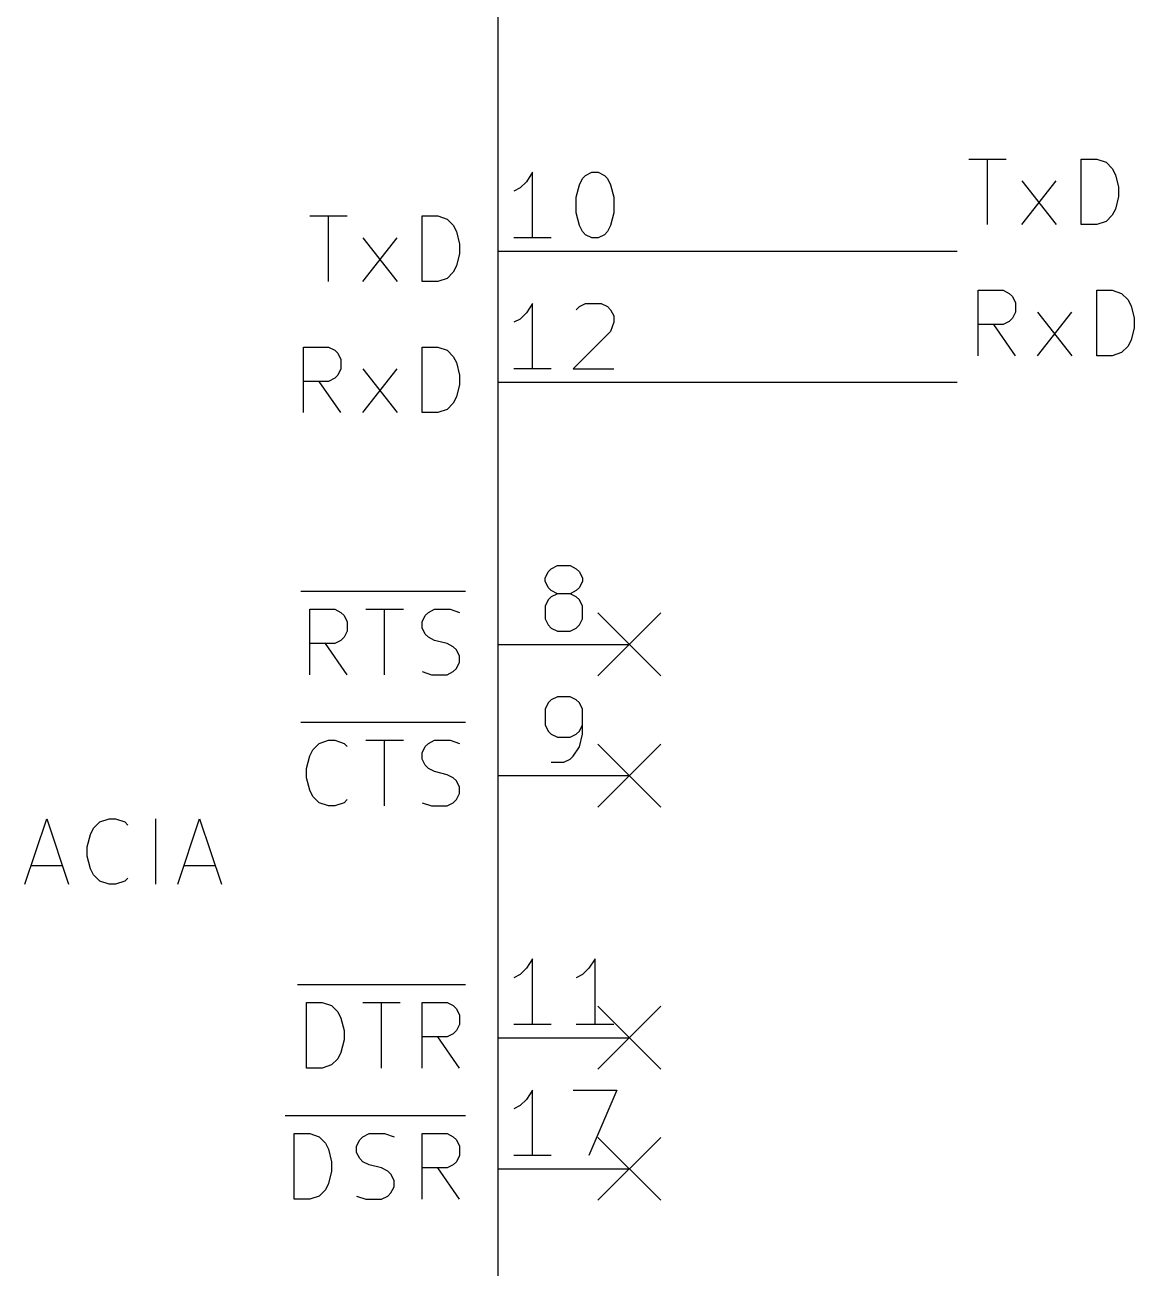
# Model space of a CAD drawing. Header units: millimetres. Extents: x 10 to 287, y -200 to -10.
# Drawn here: x 117.83 to 139.32, y -155.59 to -131.51 of the extents above; entities that cross this region are included whole.
import ezdxf

# ---------------------------------------------------------------- set-up
doc = ezdxf.new("R2010")
doc.units = ezdxf.units.MM
for name, color, linetype in [('BLUE', 174, 'CONTINUOUS'), ('GREENSIXTYFIVE', 129, 'CONTINUOUS'), ('LIGHTBLUE', 172, 'CONTINUOUS'), ('LIGHTGREEN', 92, 'CONTINUOUS'), ('LIGHTRED', 12, 'CONTINUOUS'), ('RED', 14, 'CONTINUOUS'), ('REDSIX', 19, 'CONTINUOUS'), ('WHITE', 250, 'CONTINUOUS')]:
    doc.layers.add(name, color=color, linetype=linetype)

msp = doc.modelspace()

# ---------------------------------------------------------------- linework, layer by layer
at = {"layer": 'BLUE', "linetype": 'CONTINUOUS'}
for p, q in [((128.9304, -142.9004), (130.1496, -144.1196)), ((130.1496, -142.9004), (128.9304, -144.1196)), ((128.9304, -145.4404), (130.1496, -146.6596)), ((130.1496, -145.4404), (128.9304, -146.6596)), ((128.9304, -150.5204), (130.1496, -151.7396)), ((130.1496, -150.5204), (128.9304, -151.7396)), ((128.9304, -153.0604), (130.1496, -154.2796)), ((130.1496, -153.0604), (128.9304, -154.2796))]:
    msp.add_line(p, q, dxfattribs=at)
at = {"layer": 'GREENSIXTYFIVE', "linetype": 'CONTINUOUS'}
for p, q in [((123.3472, -135.2075), (124.0729, -135.2075)), ((123.3472, -135.2075), (124.0729, -135.2075)), ((123.7101, -136.4775), (123.7101, -135.2075)), ((123.7101, -136.4775), (123.7101, -135.2075)), ((125.5243, -136.4775), (125.5243, -135.2075)), ((125.5243, -135.2075), (125.8267, -135.2075)), ((125.5243, -136.4775), (125.5243, -135.2075)), ((125.5243, -135.2075), (125.8267, -135.2075)), ((125.8267, -135.2075), (126.0081, -135.268)), ((125.8267, -135.2075), (126.0081, -135.268)), ((126.0081, -135.268), (126.1291, -135.389)), ((126.0081, -135.268), (126.1291, -135.389)), ((126.1291, -135.389), (126.1896, -135.5099)), ((126.1291, -135.389), (126.1896, -135.5099)), ((126.1896, -135.5099), (126.25, -135.7518)), ((126.1896, -135.5099), (126.25, -135.7518)), ((124.3753, -136.4775), (125.0405, -135.6309)), ((124.3753, -135.6309), (125.0405, -136.4775)), ((124.3753, -136.4775), (125.0405, -135.6309)), ((124.3753, -135.6309), (125.0405, -136.4775)), ((126.25, -135.7518), (126.25, -135.9332)), ((126.25, -135.7518), (126.25, -135.9332)), ((126.25, -135.9332), (126.1896, -136.1751)), ((126.25, -135.9332), (126.1896, -136.1751)), ((126.1291, -136.2961), (126.0081, -136.4171)), ((126.1291, -136.2961), (126.0081, -136.4171)), ((126.1896, -136.1751), (126.1291, -136.2961)), ((126.1896, -136.1751), (126.1291, -136.2961)), ((125.8267, -136.4775), (125.5243, -136.4775)), ((125.8267, -136.4775), (125.5243, -136.4775)), ((126.0081, -136.4171), (125.8267, -136.4775)), ((126.0081, -136.4171), (125.8267, -136.4775)), ((123.2262, -139.0175), (123.2262, -137.7475)), ((123.2262, -137.7475), (123.71, -137.7475)), ((123.2262, -139.0175), (123.2262, -137.7475)), ((123.2262, -137.7475), (123.71, -137.7475)), ((123.71, -137.7475), (123.831, -137.808)), ((123.71, -137.7475), (123.831, -137.808)), ((125.5243, -139.0175), (125.5243, -137.7475)), ((125.5243, -137.7475), (125.8267, -137.7475)), ((125.5243, -139.0175), (125.5243, -137.7475)), ((125.5243, -137.7475), (125.8267, -137.7475)), ((125.8267, -137.7475), (126.0081, -137.808)), ((125.8267, -137.7475), (126.0081, -137.808)), ((123.831, -137.808), (123.8915, -137.8685)), ((123.831, -137.808), (123.8915, -137.8685)), ((123.8915, -137.8685), (123.9519, -137.9894)), ((123.8915, -137.8685), (123.9519, -137.9894)), ((123.9519, -137.9894), (123.9519, -138.1709)), ((123.9519, -137.9894), (123.9519, -138.1709)), ((126.0081, -137.808), (126.1291, -137.929)), ((126.0081, -137.808), (126.1291, -137.929)), ((126.1291, -137.929), (126.1896, -138.0499)), ((126.1291, -137.929), (126.1896, -138.0499)), ((123.9519, -138.1709), (123.8915, -138.2918)), ((123.9519, -138.1709), (123.8915, -138.2918)), ((124.3753, -139.0175), (125.0405, -138.1709)), ((124.3753, -138.1709), (125.0405, -139.0175)), ((124.3753, -139.0175), (125.0405, -138.1709)), ((124.3753, -138.1709), (125.0405, -139.0175)), ((126.1896, -138.0499), (126.25, -138.2918)), ((126.1896, -138.0499), (126.25, -138.2918)), ((123.71, -138.4128), (123.2262, -138.4128)), ((123.71, -138.4128), (123.2262, -138.4128)), ((123.9519, -139.0175), (123.5286, -138.4128)), ((123.9519, -139.0175), (123.5286, -138.4128)), ((123.831, -138.3523), (123.71, -138.4128)), ((123.831, -138.3523), (123.71, -138.4128)), ((123.8915, -138.2918), (123.831, -138.3523)), ((123.8915, -138.2918), (123.831, -138.3523)), ((126.25, -138.4732), (126.1896, -138.7151)), ((126.25, -138.4732), (126.1896, -138.7151)), ((126.25, -138.2918), (126.25, -138.4732)), ((126.25, -138.2918), (126.25, -138.4732)), ((126.1896, -138.7151), (126.1291, -138.8361)), ((126.1896, -138.7151), (126.1291, -138.8361)), ((126.0081, -138.9571), (125.8267, -139.0175)), ((126.0081, -138.9571), (125.8267, -139.0175)), ((126.1291, -138.8361), (126.0081, -138.9571)), ((126.1291, -138.8361), (126.0081, -138.9571)), ((125.8267, -139.0175), (125.5243, -139.0175)), ((125.8267, -139.0175), (125.5243, -139.0175)), ((123.1719, -142.475), (126.365, -142.475)), ((123.1719, -142.475), (126.365, -142.475)), ((123.3472, -144.0975), (123.3472, -142.8275)), ((123.3472, -142.8275), (123.831, -142.8275)), ((123.3472, -144.0975), (123.3472, -142.8275)), ((123.3472, -142.8275), (123.831, -142.8275)), ((123.831, -142.8275), (123.952, -142.888)), ((123.831, -142.8275), (123.952, -142.888)), ((124.4358, -142.8275), (125.1615, -142.8275)), ((124.4358, -142.8275), (125.1615, -142.8275)), ((124.7987, -144.0975), (124.7987, -142.8275)), ((124.7987, -144.0975), (124.7987, -142.8275)), ((125.6453, -142.888), (125.7663, -142.8275)), ((125.6453, -142.888), (125.7663, -142.8275)), ((125.7663, -142.8275), (126.0686, -142.8275)), ((125.7663, -142.8275), (126.0686, -142.8275)), ((126.0686, -142.8275), (126.2501, -142.888)), ((126.0686, -142.8275), (126.2501, -142.888)), ((123.952, -142.888), (124.0125, -142.9485)), ((123.952, -142.888), (124.0125, -142.9485)), ((124.0125, -142.9485), (124.0729, -143.0694)), ((124.0125, -142.9485), (124.0729, -143.0694)), ((124.0729, -143.0694), (124.0729, -143.2509)), ((124.0729, -143.0694), (124.0729, -143.2509)), ((125.5244, -143.0694), (125.5848, -142.9485)), ((125.5244, -143.0694), (125.5848, -142.9485)), ((125.5244, -143.1904), (125.5244, -143.0694)), ((125.5244, -143.1904), (125.5244, -143.0694)), ((125.5848, -142.9485), (125.6453, -142.888)), ((125.5848, -142.9485), (125.6453, -142.888)), ((124.0729, -143.2509), (124.0125, -143.3718)), ((124.0729, -143.2509), (124.0125, -143.3718)), ((125.5848, -143.3113), (125.5244, -143.1904)), ((125.5848, -143.3113), (125.5244, -143.1904)), ((125.6453, -143.3718), (125.5848, -143.3113)), ((125.6453, -143.3718), (125.5848, -143.3113)), ((123.831, -143.4928), (123.3472, -143.4928)), ((123.831, -143.4928), (123.3472, -143.4928)), ((124.0729, -144.0975), (123.6496, -143.4928)), ((124.0729, -144.0975), (123.6496, -143.4928)), ((123.952, -143.4323), (123.831, -143.4928)), ((123.952, -143.4323), (123.831, -143.4928)), ((124.0125, -143.3718), (123.952, -143.4323)), ((124.0125, -143.3718), (123.952, -143.4323)), ((125.7663, -143.4323), (125.6453, -143.3718)), ((125.7663, -143.4323), (125.6453, -143.3718)), ((126.0082, -143.4928), (125.7663, -143.4323)), ((126.0082, -143.4928), (125.7663, -143.4323)), ((126.1291, -143.5532), (126.0082, -143.4928)), ((126.1291, -143.5532), (126.0082, -143.4928)), ((126.1896, -143.6137), (126.1291, -143.5532)), ((126.1896, -143.6137), (126.1291, -143.5532)), ((126.2501, -143.7347), (126.1896, -143.6137)), ((126.2501, -143.7347), (126.1896, -143.6137)), ((126.2501, -143.8556), (126.2501, -143.7347)), ((126.2501, -143.8556), (126.2501, -143.7347)), ((125.5244, -144.0371), (125.7058, -144.0975)), ((125.5244, -144.0371), (125.7058, -144.0975)), ((126.0082, -144.0975), (126.1291, -144.0371)), ((126.0082, -144.0975), (126.1291, -144.0371)), ((126.1291, -144.0371), (126.1896, -143.9766)), ((126.1291, -144.0371), (126.1896, -143.9766)), ((126.1896, -143.9766), (126.2501, -143.8556)), ((126.1896, -143.9766), (126.2501, -143.8556)), ((125.7058, -144.0975), (126.0082, -144.0975)), ((125.7058, -144.0975), (126.0082, -144.0975)), ((123.1719, -145.015), (126.365, -145.015)), ((123.1719, -145.015), (126.365, -145.015)), ((123.4077, -145.549), (123.5287, -145.428)), ((123.4077, -145.549), (123.5287, -145.428)), ((123.5287, -145.428), (123.7101, -145.3675)), ((123.5287, -145.428), (123.7101, -145.3675)), ((123.7101, -145.3675), (123.831, -145.3675)), ((123.7101, -145.3675), (123.831, -145.3675)), ((123.831, -145.3675), (124.0125, -145.428)), ((123.831, -145.3675), (124.0125, -145.428)), ((124.0125, -145.428), (124.0729, -145.4885)), ((124.0125, -145.428), (124.0729, -145.4885)), ((124.4358, -145.3675), (125.1615, -145.3675)), ((124.4358, -145.3675), (125.1615, -145.3675)), ((124.7987, -146.6375), (124.7987, -145.3675)), ((124.7987, -146.6375), (124.7987, -145.3675)), ((125.5848, -145.4885), (125.6453, -145.428)), ((125.5848, -145.4885), (125.6453, -145.428)), ((125.6453, -145.428), (125.7663, -145.3675)), ((125.6453, -145.428), (125.7663, -145.3675)), ((125.7663, -145.3675), (126.0686, -145.3675)), ((125.7663, -145.3675), (126.0686, -145.3675)), ((126.0686, -145.3675), (126.2501, -145.428)), ((126.0686, -145.3675), (126.2501, -145.428)), ((123.2868, -145.9118), (123.3472, -145.6699)), ((123.2868, -145.9118), (123.3472, -145.6699)), ((123.3472, -145.6699), (123.4077, -145.549)), ((123.3472, -145.6699), (123.4077, -145.549)), ((125.5244, -145.6094), (125.5848, -145.4885)), ((125.5244, -145.6094), (125.5848, -145.4885)), ((125.5244, -145.7304), (125.5244, -145.6094)), ((125.5244, -145.7304), (125.5244, -145.6094)), ((123.2868, -146.0932), (123.2868, -145.9118)), ((123.2868, -146.0932), (123.2868, -145.9118)), ((125.5848, -145.8513), (125.5244, -145.7304)), ((125.5848, -145.8513), (125.5244, -145.7304)), ((125.6453, -145.9118), (125.5848, -145.8513)), ((125.6453, -145.9118), (125.5848, -145.8513)), ((125.7663, -145.9723), (125.6453, -145.9118)), ((125.7663, -145.9723), (125.6453, -145.9118)), ((123.3472, -146.3351), (123.2868, -146.0932)), ((123.3472, -146.3351), (123.2868, -146.0932)), ((126.0082, -146.0328), (125.7663, -145.9723)), ((126.0082, -146.0328), (125.7663, -145.9723)), ((126.1291, -146.0932), (126.0082, -146.0328)), ((126.1291, -146.0932), (126.0082, -146.0328)), ((126.1896, -146.1537), (126.1291, -146.0932)), ((126.1896, -146.1537), (126.1291, -146.0932)), ((126.2501, -146.2747), (126.1896, -146.1537)), ((126.2501, -146.2747), (126.1896, -146.1537)), ((123.4077, -146.4561), (123.3472, -146.3351)), ((123.4077, -146.4561), (123.3472, -146.3351)), ((126.1896, -146.5166), (126.2501, -146.3956)), ((126.1896, -146.5166), (126.2501, -146.3956)), ((126.2501, -146.3956), (126.2501, -146.2747)), ((126.2501, -146.3956), (126.2501, -146.2747)), ((123.5287, -146.5771), (123.4077, -146.4561)), ((123.5287, -146.5771), (123.4077, -146.4561)), ((123.7101, -146.6375), (123.5287, -146.5771)), ((123.7101, -146.6375), (123.5287, -146.5771)), ((123.831, -146.6375), (123.7101, -146.6375)), ((123.831, -146.6375), (123.7101, -146.6375)), ((124.0125, -146.5771), (123.831, -146.6375)), ((124.0125, -146.5771), (123.831, -146.6375)), ((124.0729, -146.5166), (124.0125, -146.5771)), ((124.0729, -146.5166), (124.0125, -146.5771)), ((125.5244, -146.5771), (125.7058, -146.6375)), ((125.5244, -146.5771), (125.7058, -146.6375)), ((125.7058, -146.6375), (126.0082, -146.6375)), ((125.7058, -146.6375), (126.0082, -146.6375)), ((126.0082, -146.6375), (126.1291, -146.5771)), ((126.0082, -146.6375), (126.1291, -146.5771)), ((126.1291, -146.5771), (126.1896, -146.5166)), ((126.1291, -146.5771), (126.1896, -146.5166)), ((123.1114, -150.095), (126.365, -150.095)), ((123.1114, -150.095), (126.365, -150.095)), ((123.2867, -151.7175), (123.2867, -150.4475)), ((123.2867, -150.4475), (123.5891, -150.4475)), ((123.2867, -151.7175), (123.2867, -150.4475)), ((123.2867, -150.4475), (123.5891, -150.4475)), ((123.5891, -150.4475), (123.7705, -150.508)), ((123.5891, -150.4475), (123.7705, -150.508)), ((123.7705, -150.508), (123.8915, -150.629)), ((123.7705, -150.508), (123.8915, -150.629)), ((124.3753, -150.4475), (125.101, -150.4475)), ((124.3753, -150.4475), (125.101, -150.4475)), ((124.7382, -151.7175), (124.7382, -150.4475)), ((124.7382, -151.7175), (124.7382, -150.4475)), ((125.5243, -151.7175), (125.5243, -150.4475)), ((125.5243, -150.4475), (126.0081, -150.4475)), ((125.5243, -151.7175), (125.5243, -150.4475)), ((125.5243, -150.4475), (126.0081, -150.4475)), ((126.0081, -150.4475), (126.1291, -150.508)), ((126.0081, -150.4475), (126.1291, -150.508)), ((126.1291, -150.508), (126.1896, -150.5685)), ((126.1291, -150.508), (126.1896, -150.5685)), ((123.8915, -150.629), (123.952, -150.7499)), ((123.8915, -150.629), (123.952, -150.7499)), ((123.952, -150.7499), (124.0124, -150.9918)), ((123.952, -150.7499), (124.0124, -150.9918)), ((126.1896, -150.5685), (126.25, -150.6894)), ((126.1896, -150.5685), (126.25, -150.6894)), ((126.25, -150.6894), (126.25, -150.8709)), ((126.25, -150.6894), (126.25, -150.8709)), ((124.0124, -150.9918), (124.0124, -151.1732)), ((124.0124, -150.9918), (124.0124, -151.1732)), ((126.1896, -150.9918), (126.1291, -151.0523)), ((126.1896, -150.9918), (126.1291, -151.0523)), ((126.25, -150.8709), (126.1896, -150.9918)), ((126.25, -150.8709), (126.1896, -150.9918)), ((124.0124, -151.1732), (123.952, -151.4151)), ((124.0124, -151.1732), (123.952, -151.4151)), ((126.0081, -151.1128), (125.5243, -151.1128)), ((126.0081, -151.1128), (125.5243, -151.1128)), ((126.25, -151.7175), (125.8267, -151.1128)), ((126.25, -151.7175), (125.8267, -151.1128)), ((126.1291, -151.0523), (126.0081, -151.1128)), ((126.1291, -151.0523), (126.0081, -151.1128)), ((123.952, -151.4151), (123.8915, -151.5361)), ((123.952, -151.4151), (123.8915, -151.5361)), ((123.5891, -151.7175), (123.2867, -151.7175)), ((123.5891, -151.7175), (123.2867, -151.7175)), ((123.7705, -151.6571), (123.5891, -151.7175)), ((123.7705, -151.6571), (123.5891, -151.7175)), ((123.8915, -151.5361), (123.7705, -151.6571)), ((123.8915, -151.5361), (123.7705, -151.6571)), ((122.8695, -152.635), (126.365, -152.635)), ((122.8695, -152.635), (126.365, -152.635)), ((123.0448, -154.2575), (123.0448, -152.9875)), ((123.0448, -152.9875), (123.3472, -152.9875)), ((123.0448, -154.2575), (123.0448, -152.9875)), ((123.0448, -152.9875), (123.3472, -152.9875)), ((123.3472, -152.9875), (123.5286, -153.048)), ((123.3472, -152.9875), (123.5286, -153.048)), ((123.5286, -153.048), (123.6496, -153.169)), ((123.5286, -153.048), (123.6496, -153.169)), ((123.6496, -153.169), (123.7101, -153.2899)), ((123.6496, -153.169), (123.7101, -153.2899)), ((124.2544, -153.2294), (124.3148, -153.1085)), ((124.2544, -153.2294), (124.3148, -153.1085)), ((124.3148, -153.1085), (124.3753, -153.048)), ((124.3148, -153.1085), (124.3753, -153.048)), ((124.3753, -153.048), (124.4963, -152.9875)), ((124.3753, -153.048), (124.4963, -152.9875)), ((124.4963, -152.9875), (124.7986, -152.9875)), ((124.4963, -152.9875), (124.7986, -152.9875)), ((124.7986, -152.9875), (124.9801, -153.048)), ((124.7986, -152.9875), (124.9801, -153.048)), ((125.5243, -154.2575), (125.5243, -152.9875)), ((125.5243, -152.9875), (126.0081, -152.9875)), ((125.5243, -154.2575), (125.5243, -152.9875)), ((125.5243, -152.9875), (126.0081, -152.9875)), ((126.0081, -152.9875), (126.1291, -153.048)), ((126.0081, -152.9875), (126.1291, -153.048)), ((126.1291, -153.048), (126.1896, -153.1085)), ((126.1291, -153.048), (126.1896, -153.1085)), ((126.1896, -153.1085), (126.25, -153.2294)), ((126.1896, -153.1085), (126.25, -153.2294)), ((123.7101, -153.2899), (123.7705, -153.5318)), ((123.7101, -153.2899), (123.7705, -153.5318)), ((124.2544, -153.3504), (124.2544, -153.2294)), ((124.2544, -153.3504), (124.2544, -153.2294)), ((124.3148, -153.4713), (124.2544, -153.3504)), ((124.3148, -153.4713), (124.2544, -153.3504)), ((126.25, -153.4109), (126.1896, -153.5318)), ((126.25, -153.4109), (126.1896, -153.5318)), ((126.25, -153.2294), (126.25, -153.4109)), ((126.25, -153.2294), (126.25, -153.4109)), ((123.7705, -153.5318), (123.7705, -153.7132)), ((123.7705, -153.5318), (123.7705, -153.7132)), ((124.3753, -153.5318), (124.3148, -153.4713)), ((124.3753, -153.5318), (124.3148, -153.4713)), ((124.4963, -153.5923), (124.3753, -153.5318)), ((124.4963, -153.5923), (124.3753, -153.5318)), ((124.7382, -153.6528), (124.4963, -153.5923)), ((124.7382, -153.6528), (124.4963, -153.5923)), ((124.8591, -153.7132), (124.7382, -153.6528)), ((124.8591, -153.7132), (124.7382, -153.6528)), ((126.0081, -153.6528), (125.5243, -153.6528)), ((126.0081, -153.6528), (125.5243, -153.6528)), ((126.25, -154.2575), (125.8267, -153.6528)), ((126.25, -154.2575), (125.8267, -153.6528)), ((126.1291, -153.5923), (126.0081, -153.6528)), ((126.1291, -153.5923), (126.0081, -153.6528)), ((126.1896, -153.5318), (126.1291, -153.5923)), ((126.1896, -153.5318), (126.1291, -153.5923)), ((123.7705, -153.7132), (123.7101, -153.9551)), ((123.7705, -153.7132), (123.7101, -153.9551)), ((124.9196, -153.7737), (124.8591, -153.7132)), ((124.9196, -153.7737), (124.8591, -153.7132)), ((124.9801, -153.8947), (124.9196, -153.7737)), ((124.9801, -153.8947), (124.9196, -153.7737)), ((124.9801, -154.0156), (124.9801, -153.8947)), ((124.9801, -154.0156), (124.9801, -153.8947)), ((123.6496, -154.0761), (123.5286, -154.1971)), ((123.6496, -154.0761), (123.5286, -154.1971)), ((123.7101, -153.9551), (123.6496, -154.0761)), ((123.7101, -153.9551), (123.6496, -154.0761)), ((124.8591, -154.1971), (124.9196, -154.1366)), ((124.8591, -154.1971), (124.9196, -154.1366)), ((124.9196, -154.1366), (124.9801, -154.0156)), ((124.9196, -154.1366), (124.9801, -154.0156)), ((123.3472, -154.2575), (123.0448, -154.2575)), ((123.3472, -154.2575), (123.0448, -154.2575)), ((123.5286, -154.1971), (123.3472, -154.2575)), ((123.5286, -154.1971), (123.3472, -154.2575)), ((124.2544, -154.1971), (124.4358, -154.2575)), ((124.2544, -154.1971), (124.4358, -154.2575)), ((124.4358, -154.2575), (124.7382, -154.2575)), ((124.4358, -154.2575), (124.7382, -154.2575)), ((124.7382, -154.2575), (124.8591, -154.1971)), ((124.7382, -154.2575), (124.8591, -154.1971))]:
    msp.add_line(p, q, dxfattribs=at)
at = {"layer": 'LIGHTBLUE', "linetype": 'CONTINUOUS'}
for p, q in [((117.8273, -148.1572), (118.2506, -146.8872)), ((118.2506, -146.8872), (118.674, -148.1572)), ((119.2788, -146.9477), (119.4602, -146.8872)), ((119.4602, -146.8872), (119.5811, -146.8872)), ((119.5811, -146.8872), (119.7626, -146.9477)), ((120.3673, -148.1572), (120.3673, -146.8872)), ((120.7907, -148.1572), (121.214, -146.8872)), ((121.214, -146.8872), (121.6374, -148.1572)), ((119.0973, -147.1896), (119.1578, -147.0687)), ((119.1578, -147.0687), (119.2788, -146.9477)), ((119.7626, -146.9477), (119.823, -147.0082)), ((119.0369, -147.4315), (119.0973, -147.1896)), ((119.0369, -147.6129), (119.0369, -147.4315)), ((119.0973, -147.8548), (119.0369, -147.6129)), ((117.9483, -147.7944), (118.553, -147.7944)), ((119.1578, -147.9758), (119.0973, -147.8548)), ((120.9117, -147.7944), (121.5164, -147.7944)), ((119.2788, -148.0968), (119.1578, -147.9758)), ((119.4602, -148.1572), (119.2788, -148.0968)), ((119.7626, -148.0968), (119.5811, -148.1572)), ((119.823, -148.0363), (119.7626, -148.0968)), ((119.5811, -148.1572), (119.4602, -148.1572))]:
    msp.add_line(p, q, dxfattribs=at)
at = {"layer": 'LIGHTGREEN', "linetype": 'CONTINUOUS'}
for p, q in [((129.54, -135.89), (135.89, -135.89)), ((129.54, -138.43), (135.89, -138.43))]:
    msp.add_line(p, q, dxfattribs=at)
at = {"layer": 'LIGHTRED', "linetype": 'CONTINUOUS'}
for p, q in [((127.6652, -134.3629), (127.5443, -134.5444)), ((127.6652, -134.3629), (127.5443, -134.5444)), ((127.6652, -135.6329), (127.6652, -134.3629)), ((127.6652, -135.6329), (127.6652, -134.3629)), ((128.6933, -134.4234), (128.8142, -134.3629)), ((128.6933, -134.4234), (128.8142, -134.3629)), ((128.8142, -134.3629), (128.9352, -134.3629)), ((128.8142, -134.3629), (128.9352, -134.3629)), ((128.9352, -134.3629), (129.0561, -134.4234)), ((128.9352, -134.3629), (129.0561, -134.4234)), ((127.5443, -134.5444), (127.4233, -134.6653)), ((127.5443, -134.5444), (127.4233, -134.6653)), ((128.5119, -134.8467), (128.5723, -134.6048)), ((128.5119, -134.8467), (128.5723, -134.6048)), ((128.5723, -134.6048), (128.6328, -134.4839)), ((128.5723, -134.6048), (128.6328, -134.4839)), ((128.6328, -134.4839), (128.6933, -134.4234)), ((128.6328, -134.4839), (128.6933, -134.4234)), ((129.0561, -134.4234), (129.1166, -134.4839)), ((129.0561, -134.4234), (129.1166, -134.4839)), ((129.1166, -134.4839), (129.1771, -134.6048)), ((129.1166, -134.4839), (129.1771, -134.6048)), ((129.1771, -134.6048), (129.2376, -134.8467)), ((129.1771, -134.6048), (129.2376, -134.8467)), ((127.4233, -134.6653), (127.3024, -134.7258)), ((127.4233, -134.6653), (127.3024, -134.7258)), ((128.5119, -135.1491), (128.5119, -134.8467)), ((128.5119, -135.1491), (128.5119, -134.8467)), ((129.2376, -134.8467), (129.2376, -135.1491)), ((129.2376, -134.8467), (129.2376, -135.1491)), ((128.5723, -135.391), (128.5119, -135.1491)), ((128.5723, -135.391), (128.5119, -135.1491)), ((129.2376, -135.1491), (129.1771, -135.391)), ((129.2376, -135.1491), (129.1771, -135.391)), ((128.6328, -135.512), (128.5723, -135.391)), ((128.6328, -135.512), (128.5723, -135.391)), ((128.6933, -135.5725), (128.6328, -135.512)), ((128.6933, -135.5725), (128.6328, -135.512)), ((128.8142, -135.6329), (128.6933, -135.5725)), ((128.8142, -135.6329), (128.6933, -135.5725)), ((129.0561, -135.5725), (128.9352, -135.6329)), ((129.0561, -135.5725), (128.9352, -135.6329)), ((129.1166, -135.512), (129.0561, -135.5725)), ((129.1166, -135.512), (129.0561, -135.5725)), ((129.1771, -135.391), (129.1166, -135.512)), ((129.1771, -135.391), (129.1166, -135.512)), ((128.0281, -135.6329), (127.3024, -135.6329)), ((128.0281, -135.6329), (127.3024, -135.6329)), ((128.9352, -135.6329), (128.8142, -135.6329)), ((128.9352, -135.6329), (128.8142, -135.6329)), ((127.6652, -136.9029), (127.5443, -137.0844)), ((127.6652, -136.9029), (127.5443, -137.0844)), ((127.6652, -138.1729), (127.6652, -136.9029)), ((127.6652, -138.1729), (127.6652, -136.9029)), ((128.5119, -137.0239), (128.5723, -136.9634)), ((128.5119, -137.0239), (128.5723, -136.9634)), ((128.5723, -136.9634), (128.6933, -136.9029)), ((128.5723, -136.9634), (128.6933, -136.9029)), ((128.6933, -136.9029), (128.9957, -136.9029)), ((128.6933, -136.9029), (128.9957, -136.9029)), ((128.9957, -136.9029), (129.1166, -136.9634)), ((128.9957, -136.9029), (129.1166, -136.9634)), ((129.1166, -136.9634), (129.1771, -137.0239)), ((129.1166, -136.9634), (129.1771, -137.0239)), ((129.1771, -137.0239), (129.2376, -137.1448)), ((129.1771, -137.0239), (129.2376, -137.1448)), ((127.4233, -137.2053), (127.3024, -137.2658)), ((127.4233, -137.2053), (127.3024, -137.2658)), ((127.5443, -137.0844), (127.4233, -137.2053)), ((127.5443, -137.0844), (127.4233, -137.2053)), ((129.2376, -137.2658), (129.1771, -137.4472)), ((129.2376, -137.2658), (129.1771, -137.4472)), ((129.2376, -137.1448), (129.2376, -137.2658)), ((129.2376, -137.1448), (129.2376, -137.2658)), ((129.1771, -137.4472), (128.4514, -138.1729)), ((129.1771, -137.4472), (128.4514, -138.1729)), ((128.0281, -138.1729), (127.3024, -138.1729)), ((128.0281, -138.1729), (127.3024, -138.1729)), ((128.4514, -138.1729), (129.2376, -138.1729)), ((128.4514, -138.1729), (129.2376, -138.1729)), ((127.9072, -142.2248), (127.9676, -142.1039)), ((127.9072, -142.2248), (127.9676, -142.1039)), ((127.9676, -142.1039), (128.0281, -142.0434)), ((127.9676, -142.1039), (128.0281, -142.0434)), ((128.0281, -142.0434), (128.1491, -141.9829)), ((128.0281, -142.0434), (128.1491, -141.9829)), ((128.1491, -141.9829), (128.391, -141.9829)), ((128.1491, -141.9829), (128.391, -141.9829)), ((128.391, -141.9829), (128.5119, -142.0434)), ((128.391, -141.9829), (128.5119, -142.0434)), ((128.5119, -142.0434), (128.5724, -142.1039)), ((128.5119, -142.0434), (128.5724, -142.1039)), ((128.5724, -142.1039), (128.6329, -142.2248)), ((128.5724, -142.1039), (128.6329, -142.2248)), ((127.9072, -142.2853), (127.9072, -142.2248)), ((127.9072, -142.2853), (127.9072, -142.2248)), ((127.9676, -142.4063), (127.9072, -142.2853)), ((127.9676, -142.4063), (127.9072, -142.2853)), ((128.6329, -142.2853), (128.5724, -142.4063)), ((128.6329, -142.2853), (128.5724, -142.4063)), ((128.6329, -142.2248), (128.6329, -142.2853)), ((128.6329, -142.2248), (128.6329, -142.2853)), ((128.0281, -142.4667), (127.9676, -142.4063)), ((128.0281, -142.4667), (127.9676, -142.4063)), ((128.0281, -142.5877), (127.9676, -142.6482)), ((128.0281, -142.5877), (127.9676, -142.6482)), ((128.1491, -142.5272), (128.0281, -142.4667)), ((128.1491, -142.5272), (128.0281, -142.4667)), ((128.1491, -142.5272), (128.0281, -142.5877)), ((128.1491, -142.5272), (128.0281, -142.5877)), ((128.391, -142.5272), (128.1491, -142.5272)), ((128.391, -142.5272), (128.1491, -142.5272)), ((128.5119, -142.4667), (128.391, -142.5272)), ((128.5119, -142.4667), (128.391, -142.5272)), ((128.5119, -142.5877), (128.391, -142.5272)), ((128.5119, -142.5877), (128.391, -142.5272)), ((128.5724, -142.4063), (128.5119, -142.4667)), ((128.5724, -142.4063), (128.5119, -142.4667)), ((128.5724, -142.6482), (128.5119, -142.5877)), ((128.5724, -142.6482), (128.5119, -142.5877)), ((127.9676, -142.6482), (127.9072, -142.7691)), ((127.9676, -142.6482), (127.9072, -142.7691)), ((127.9072, -142.7691), (127.9072, -143.011)), ((127.9072, -142.7691), (127.9072, -143.011)), ((128.6329, -142.7691), (128.5724, -142.6482)), ((128.6329, -142.7691), (128.5724, -142.6482)), ((128.6329, -143.011), (128.6329, -142.7691)), ((128.6329, -143.011), (128.6329, -142.7691)), ((127.9072, -143.011), (127.9676, -143.132)), ((127.9072, -143.011), (127.9676, -143.132)), ((128.5724, -143.132), (128.6329, -143.011)), ((128.5724, -143.132), (128.6329, -143.011)), ((127.9676, -143.132), (128.0281, -143.1925)), ((127.9676, -143.132), (128.0281, -143.1925)), ((128.0281, -143.1925), (128.1491, -143.2529)), ((128.0281, -143.1925), (128.1491, -143.2529)), ((128.1491, -143.2529), (128.391, -143.2529)), ((128.1491, -143.2529), (128.391, -143.2529)), ((128.391, -143.2529), (128.5119, -143.1925)), ((128.391, -143.2529), (128.5119, -143.1925)), ((128.5119, -143.1925), (128.5724, -143.132)), ((128.5119, -143.1925), (128.5724, -143.132)), ((128.1491, -144.5229), (128.0281, -144.5834)), ((128.1491, -144.5229), (128.0281, -144.5834)), ((128.391, -144.5229), (128.1491, -144.5229)), ((128.391, -144.5229), (128.1491, -144.5229)), ((128.5119, -144.5834), (128.391, -144.5229)), ((128.5119, -144.5834), (128.391, -144.5229)), ((127.9676, -144.6439), (127.9072, -144.7648)), ((127.9676, -144.6439), (127.9072, -144.7648)), ((128.0281, -144.5834), (127.9676, -144.6439)), ((128.0281, -144.5834), (127.9676, -144.6439)), ((128.5724, -144.6439), (128.5119, -144.5834)), ((128.5724, -144.6439), (128.5119, -144.5834)), ((128.6329, -144.7648), (128.5724, -144.6439)), ((128.6329, -144.7648), (128.5724, -144.6439)), ((127.9072, -144.7648), (127.9072, -145.0672)), ((127.9072, -144.7648), (127.9072, -145.0672)), ((128.6329, -145.2486), (128.6329, -144.7648)), ((128.6329, -145.2486), (128.6329, -144.7648)), ((127.9072, -145.0672), (127.9676, -145.1882)), ((127.9072, -145.0672), (127.9676, -145.1882)), ((127.9676, -145.1882), (128.0281, -145.2486)), ((127.9676, -145.1882), (128.0281, -145.2486)), ((128.5119, -145.2486), (128.5724, -145.1882)), ((128.5119, -145.2486), (128.5724, -145.1882)), ((128.5724, -145.1882), (128.6329, -145.0672)), ((128.5724, -145.1882), (128.6329, -145.0672)), ((128.0281, -145.2486), (128.1491, -145.3091)), ((128.0281, -145.2486), (128.1491, -145.3091)), ((128.1491, -145.3091), (128.391, -145.3091)), ((128.1491, -145.3091), (128.391, -145.3091)), ((128.391, -145.3091), (128.5119, -145.2486)), ((128.391, -145.3091), (128.5119, -145.2486)), ((128.5724, -145.4905), (128.6329, -145.2486)), ((128.5724, -145.4905), (128.6329, -145.2486)), ((128.391, -145.7325), (128.4514, -145.672)), ((128.391, -145.7325), (128.4514, -145.672)), ((128.4514, -145.672), (128.5724, -145.4905)), ((128.4514, -145.672), (128.5724, -145.4905)), ((128.0281, -145.7929), (128.27, -145.7929)), ((128.0281, -145.7929), (128.27, -145.7929)), ((128.27, -145.7929), (128.391, -145.7325)), ((128.27, -145.7929), (128.391, -145.7325)), ((127.5443, -149.7844), (127.4233, -149.9053)), ((127.5443, -149.7844), (127.4233, -149.9053)), ((127.6652, -149.6029), (127.5443, -149.7844)), ((127.6652, -149.6029), (127.5443, -149.7844)), ((127.6652, -150.8729), (127.6652, -149.6029)), ((127.6652, -150.8729), (127.6652, -149.6029)), ((128.7538, -149.7844), (128.6328, -149.9053)), ((128.7538, -149.7844), (128.6328, -149.9053)), ((128.8747, -149.6029), (128.7538, -149.7844)), ((128.8747, -149.6029), (128.7538, -149.7844)), ((128.8747, -150.8729), (128.8747, -149.6029)), ((128.8747, -150.8729), (128.8747, -149.6029)), ((127.4233, -149.9053), (127.3024, -149.9658)), ((127.4233, -149.9053), (127.3024, -149.9658)), ((128.6328, -149.9053), (128.5119, -149.9658)), ((128.6328, -149.9053), (128.5119, -149.9658)), ((128.0281, -150.8729), (127.3024, -150.8729)), ((128.0281, -150.8729), (127.3024, -150.8729)), ((129.2376, -150.8729), (128.5119, -150.8729)), ((129.2376, -150.8729), (128.5119, -150.8729)), ((127.6652, -152.1429), (127.5443, -152.3244)), ((127.6652, -152.1429), (127.5443, -152.3244)), ((127.6652, -153.4129), (127.6652, -152.1429)), ((127.6652, -153.4129), (127.6652, -152.1429)), ((128.4514, -152.1429), (129.298, -152.1429)), ((128.4514, -152.1429), (129.298, -152.1429)), ((129.298, -152.1429), (128.7538, -153.4129)), ((129.298, -152.1429), (128.7538, -153.4129)), ((127.4233, -152.4453), (127.3024, -152.5058)), ((127.4233, -152.4453), (127.3024, -152.5058)), ((127.5443, -152.3244), (127.4233, -152.4453)), ((127.5443, -152.3244), (127.4233, -152.4453)), ((128.0281, -153.4129), (127.3024, -153.4129)), ((128.0281, -153.4129), (127.3024, -153.4129))]:
    msp.add_line(p, q, dxfattribs=at)
at = {"layer": 'RED', "linetype": 'CONTINUOUS'}
for p, q in [((127, -184.15), (127, -118.11)), ((127, -135.89), (129.54, -135.89)), ((127, -135.89), (129.54, -135.89)), ((127, -138.43), (129.54, -138.43)), ((127, -138.43), (129.54, -138.43)), ((127, -143.51), (129.54, -143.51)), ((127, -143.51), (129.54, -143.51)), ((127, -146.05), (129.54, -146.05)), ((127, -146.05), (129.54, -146.05)), ((127, -151.13), (129.54, -151.13)), ((127, -151.13), (129.54, -151.13)), ((127, -153.67), (129.54, -153.67)), ((127, -153.67), (129.54, -153.67))]:
    msp.add_line(p, q, dxfattribs=at)
at = {"layer": 'REDSIX', "linetype": 'CONTINUOUS'}
for p, q in [((136.1153, -134.1069), (136.841, -134.1069)), ((136.4782, -135.3769), (136.4782, -134.1069)), ((138.2924, -135.3769), (138.2924, -134.1069)), ((138.2924, -134.1069), (138.5948, -134.1069)), ((138.5948, -134.1069), (138.7762, -134.1674)), ((138.7762, -134.1674), (138.8972, -134.2884)), ((138.8972, -134.2884), (138.9577, -134.4093)), ((137.1434, -135.3769), (137.8086, -134.5303)), ((137.1434, -134.5303), (137.8086, -135.3769)), ((138.9577, -134.4093), (139.0181, -134.6512)), ((139.0181, -134.8326), (138.9577, -135.0745)), ((139.0181, -134.6512), (139.0181, -134.8326)), ((138.9577, -135.0745), (138.8972, -135.1955)), ((138.7762, -135.3165), (138.5948, -135.3769)), ((138.8972, -135.1955), (138.7762, -135.3165)), ((138.5948, -135.3769), (138.2924, -135.3769)), ((136.2967, -137.9169), (136.2967, -136.6469)), ((136.2967, -136.6469), (136.7805, -136.6469)), ((136.7805, -136.6469), (136.9015, -136.7074)), ((136.9015, -136.7074), (136.962, -136.7679)), ((136.962, -136.7679), (137.0224, -136.8888)), ((138.5948, -137.9169), (138.5948, -136.6469)), ((138.5948, -136.6469), (138.8972, -136.6469)), ((138.8972, -136.6469), (139.0786, -136.7074)), ((139.0786, -136.7074), (139.1996, -136.8284)), ((137.0224, -136.8888), (137.0224, -137.0703)), ((139.1996, -136.8284), (139.2601, -136.9493)), ((139.2601, -136.9493), (139.3205, -137.1912)), ((136.9015, -137.2517), (136.7805, -137.3122)), ((136.962, -137.1912), (136.9015, -137.2517)), ((137.0224, -137.0703), (136.962, -137.1912)), ((137.4458, -137.9169), (138.111, -137.0703)), ((137.4458, -137.0703), (138.111, -137.9169)), ((139.3205, -137.1912), (139.3205, -137.3726)), ((136.7805, -137.3122), (136.2967, -137.3122)), ((137.0224, -137.9169), (136.5991, -137.3122)), ((139.3205, -137.3726), (139.2601, -137.6145)), ((139.1996, -137.7355), (139.0786, -137.8565)), ((139.2601, -137.6145), (139.1996, -137.7355)), ((138.8972, -137.9169), (138.5948, -137.9169)), ((139.0786, -137.8565), (138.8972, -137.9169))]:
    msp.add_line(p, q, dxfattribs=at)
at = {"layer": 'WHITE', "linetype": 'CONTINUOUS'}
msp.add_line((127, -184.15), (127, -118.11), dxfattribs=at)

doc.saveas('drawing.dxf')
